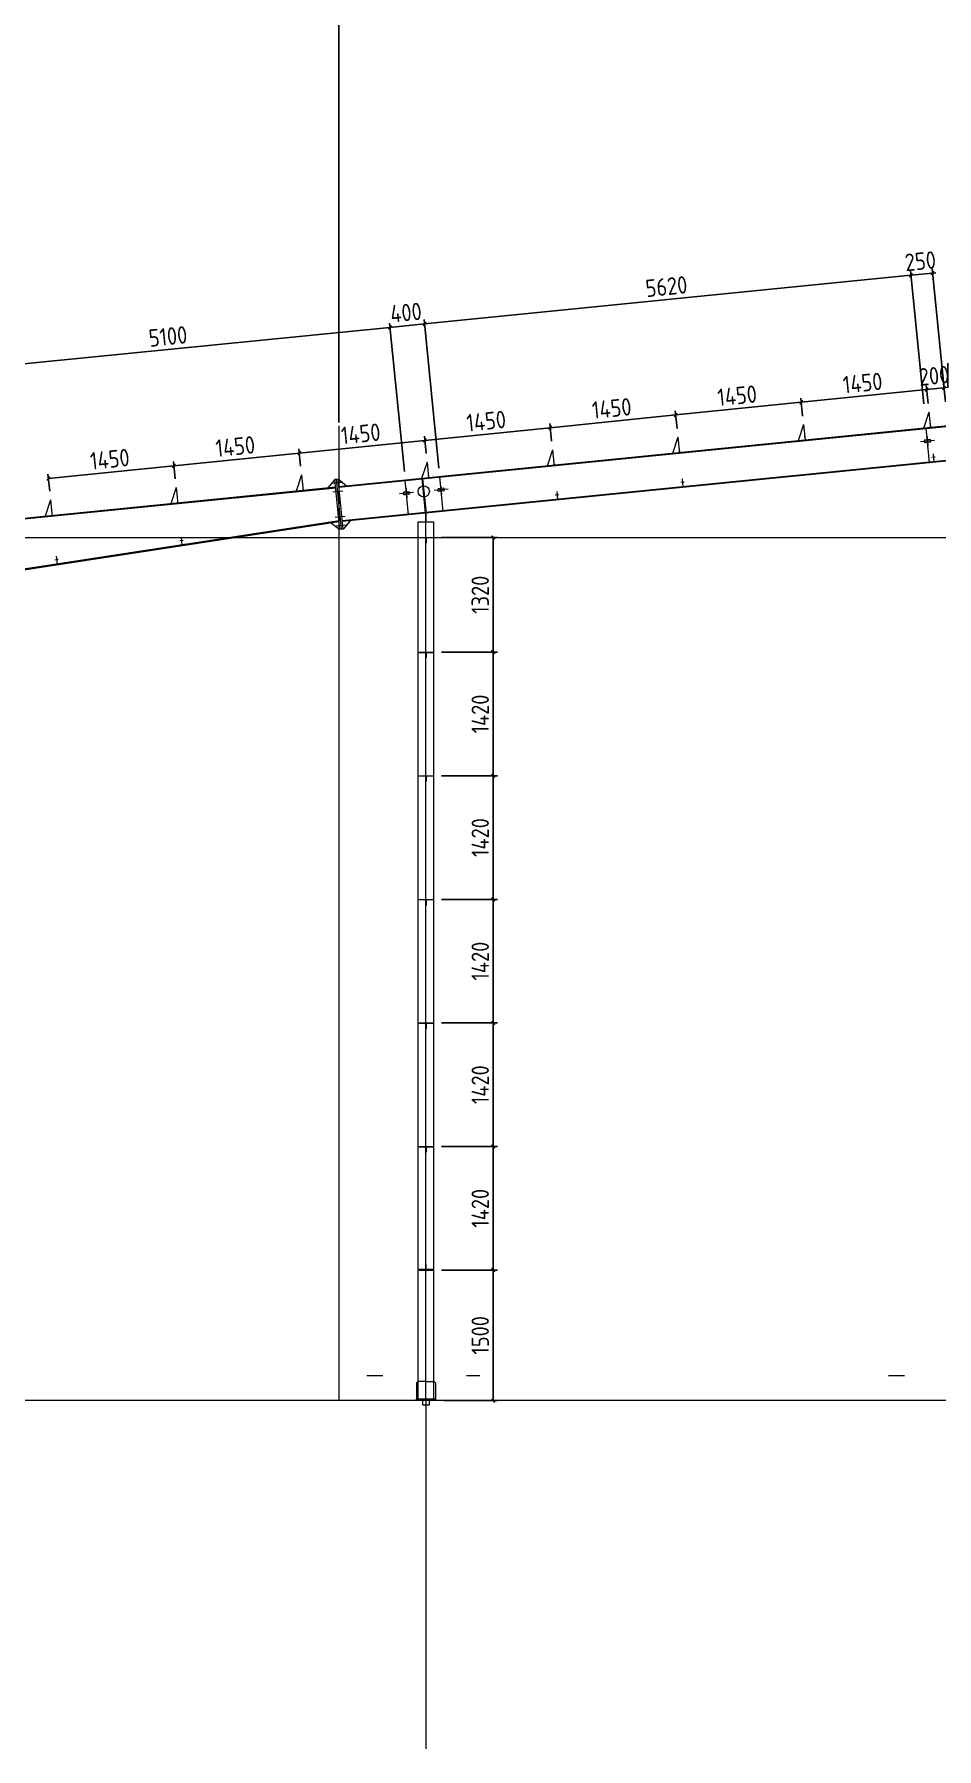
# Model space of a CAD drawing. Extents: x 485428 to 797698, y 56414 to 211814.
# Drawn here: x 643778 to 654155, y 126697 to 146398 of the extents above; entities that cross this region are included whole.
import ezdxf

# ---------------------------------------------------------------- set-up
doc = ezdxf.new("R2010")
doc.units = 0
doc.header["$LTSCALE"] = 1000
doc.header["$MEASUREMENT"] = 0
doc.layers.add('AXIS', color=3, linetype='Continuous')
doc.layers.add('DOTE', color=1, linetype='Continuous')
doc.styles.get("Standard").update_dxf_attribs({"font": 'gbenor.shx', "bigfont": 'gbcbig.shx'})
doc.dimstyles.get("Standard").update_dxf_attribs({"dimscale": 100, "dimtxt": 2, "dimasz": 0.4, "dimexe": 0.5, "dimexo": 1, "dimgap": 0.5, "dimtad": 1, "dimdec": 0, "dimzin": 0, "dimdsep": 46, "dimtxsty": 'Standard', "dimblk": 'ARCHTICK', "dimcen": 0.09, "dimadec": 0, "dimazin": 0, "dimtfac": 1, "dimtdec": 0, "dimtix": 1, "dimtmove": 2, "dimatfit": 3, "dimfxl": 1, "dimtolj": 1, "dimtzin": 0, "dimarcsym": 0})

# ---------------------------------------------------------------- blocks, each defined once
blk = doc.blocks.new('_ArchTick')
at = {"color": 0, "linetype": 'ByBlock', "const_width": 0.4}
blk.add_lwpolyline([(-0.5, -0.5), (0.5, 0.5)], dxfattribs=at)
blk = doc.blocks.new('*D119')
at = {"color": 3, "lineweight": -2}
for p, q in [((642282, 143597), (642282, 146907)), ((642282, 146857), (647282, 146857)), ((647282, 141938), (647282, 146907))]:
    blk.add_line(p, q, dxfattribs=at)
at = {"layer": 'Defpoints', "color": 0}
for p in [(647282, 146857), (642282, 143497), (647282, 141838)]:
    blk.add_point(p, dxfattribs=at)
at = {"color": 3, "lineweight": -2, "xscale": 40, "yscale": 40, "zscale": 40, "rotation": 180}
blk.add_blockref('_ArchTick', (642282, 146857), dxfattribs=at)
at = {"color": 3, "lineweight": -2, "xscale": 40, "yscale": 40, "zscale": 40}
blk.add_blockref('_ArchTick', (647282, 146857), dxfattribs=at)
at = {"color": 0, "lineweight": 15, "insert": (644782, 147007), "char_height": 200, "attachment_point": 5}
blk.add_mtext('\\A1;5000', dxfattribs=at)
blk = doc.blocks.new('*D113')
at = {"color": 3, "lineweight": -2}
for p, q in [((647282, 143597), (647282, 146907)), ((647282, 146857), (654282, 146857)), ((654282, 142087), (654282, 146907))]:
    blk.add_line(p, q, dxfattribs=at)
at = {"layer": 'Defpoints', "color": 0}
for p in [(654282, 146857), (647282, 143497), (654282, 141987)]:
    blk.add_point(p, dxfattribs=at)
at = {"color": 3, "lineweight": -2, "xscale": 40, "yscale": 40, "zscale": 40, "rotation": 180}
blk.add_blockref('_ArchTick', (647282, 146857), dxfattribs=at)
at = {"color": 3, "lineweight": -2, "xscale": 40, "yscale": 40, "zscale": 40}
blk.add_blockref('_ArchTick', (654282, 146857), dxfattribs=at)
at = {"color": 0, "lineweight": 15, "insert": (650782, 147007), "char_height": 200, "attachment_point": 5}
blk.add_mtext('\\A1;7000', dxfattribs=at)
blk = doc.blocks.new('*D130')
at = {"color": 0, "lineweight": -2}
for p, q in [((654039, 142315), (653999, 142311)), ((654055, 142155), (654034, 142364)), ((654238, 142335), (654039, 142315)), ((654254, 142176), (654233, 142384)), ((654238, 142335), (654278, 142339))]:
    blk.add_line(p, q, dxfattribs=at)
at = {"layer": 'Defpoints', "color": 0}
for p in [(654039, 142315), (654065, 142056), (654264, 142076)]:
    blk.add_point(p, dxfattribs=at)
at = {"color": 0, "lineweight": -2, "xscale": 40, "yscale": 40, "zscale": 40}
for p, rotation in [((654039, 142315), 5.777421643196451), ((654238, 142335), 185.7774216431964)]:
    blk.add_blockref('_ArchTick', p, dxfattribs=dict(at, rotation=rotation))
at = {"color": 0, "lineweight": 15, "insert": (654124, 142474), "char_height": 200, "attachment_point": 5, "rotation": 5.7774}
blk.add_mtext('\\A1;200', dxfattribs=at)
blk = doc.blocks.new('*D131')
at = {"color": 3, "lineweight": -2}
for p, q in [((654039, 142315), (652597, 142169)), ((654055, 142155), (654034, 142364)), ((652613, 142011), (652592, 142218))]:
    blk.add_line(p, q, dxfattribs=at)
at = {"layer": 'Defpoints', "color": 0}
for p in [(652597, 142169), (654065, 142056), (652623, 141912)]:
    blk.add_point(p, dxfattribs=at)
at = {"color": 3, "lineweight": -2, "xscale": 40, "yscale": 40, "zscale": 40}
for p, rotation in [((654039, 142315), 5.777421643196474), ((652597, 142169), 185.7774216431964)]:
    blk.add_blockref('_ArchTick', p, dxfattribs=dict(at, rotation=rotation))
at = {"color": 0, "lineweight": 15, "insert": (653303, 142391), "char_height": 200, "attachment_point": 5, "rotation": 5.7774}
blk.add_mtext('\\A1;1450', dxfattribs=at)
blk = doc.blocks.new('*D132')
at = {"color": 3, "lineweight": -2}
for p, q in [((651170, 141867), (651149, 142072)), ((652597, 142169), (651154, 142023)), ((652613, 142011), (652592, 142218))]:
    blk.add_line(p, q, dxfattribs=at)
at = {"layer": 'Defpoints', "color": 0}
for p in [(651154, 142023), (652623, 141912), (651180, 141768)]:
    blk.add_point(p, dxfattribs=at)
at = {"color": 3, "lineweight": -2, "xscale": 40, "yscale": 40, "zscale": 40}
for p, rotation in [((651154, 142023), 185.7774216431964), ((652597, 142169), 5.777421643196474)]:
    blk.add_blockref('_ArchTick', p, dxfattribs=dict(at, rotation=rotation))
at = {"color": 0, "lineweight": 15, "insert": (651860, 142245), "char_height": 200, "attachment_point": 5, "rotation": 5.7774}
blk.add_mtext('\\A1;1450', dxfattribs=at)
blk = doc.blocks.new('*D133')
at = {"color": 3, "lineweight": -2}
for p, q in [((651170, 141867), (651149, 142072)), ((649727, 141723), (649706, 141926)), ((651154, 142023), (649711, 141877))]:
    blk.add_line(p, q, dxfattribs=at)
at = {"layer": 'Defpoints', "color": 0}
for p in [(649711, 141877), (651180, 141768), (649737, 141623)]:
    blk.add_point(p, dxfattribs=at)
at = {"color": 3, "lineweight": -2, "xscale": 40, "yscale": 40, "zscale": 40}
for p, rotation in [((651154, 142023), 5.777421643196474), ((649711, 141877), 185.7774216431964)]:
    blk.add_blockref('_ArchTick', p, dxfattribs=dict(at, rotation=rotation))
at = {"color": 0, "lineweight": 15, "insert": (650418, 142099), "char_height": 200, "attachment_point": 5, "rotation": 5.7774}
blk.add_mtext('\\A1;1450', dxfattribs=at)
blk = doc.blocks.new('*D134')
at = {"color": 3, "lineweight": -2}
for p, q in [((649711, 141877), (648269, 141731)), ((649727, 141723), (649706, 141926)), ((648284, 141579), (648264, 141780))]:
    blk.add_line(p, q, dxfattribs=at)
at = {"layer": 'Defpoints', "color": 0}
for p in [(648269, 141731), (648294, 141479), (649737, 141623)]:
    blk.add_point(p, dxfattribs=at)
at = {"color": 3, "lineweight": -2, "xscale": 40, "yscale": 40, "zscale": 40}
for p, rotation in [((649711, 141877), 5.777421643196474), ((648269, 141731), 185.7774216431964)]:
    blk.add_blockref('_ArchTick', p, dxfattribs=dict(at, rotation=rotation))
at = {"color": 0, "lineweight": 15, "insert": (648975, 141953), "char_height": 200, "attachment_point": 5, "rotation": 5.7774}
blk.add_mtext('\\A1;1450', dxfattribs=at)
blk = doc.blocks.new('*D135')
at = {"color": 3, "lineweight": -2}
for p, q in [((648269, 141731), (646826, 141585)), ((648284, 141579), (648264, 141780)), ((646841, 141434), (646821, 141634))]:
    blk.add_line(p, q, dxfattribs=at)
at = {"layer": 'Defpoints', "color": 0}
for p in [(646826, 141585), (648294, 141479), (646851, 141335)]:
    blk.add_point(p, dxfattribs=at)
at = {"color": 3, "lineweight": -2, "xscale": 40, "yscale": 40, "zscale": 40}
for p, rotation in [((648269, 141731), 5.777421643196474), ((646826, 141585), 185.7774216431964)]:
    blk.add_blockref('_ArchTick', p, dxfattribs=dict(at, rotation=rotation))
at = {"color": 0, "lineweight": 15, "insert": (647532, 141807), "char_height": 200, "attachment_point": 5, "rotation": 5.7774}
blk.add_mtext('\\A1;1450', dxfattribs=at)
blk = doc.blocks.new('*D136')
at = {"color": 3, "lineweight": -2}
for p, q in [((645399, 141290), (645378, 141489)), ((646826, 141585), (645383, 141439)), ((646841, 141434), (646821, 141634))]:
    blk.add_line(p, q, dxfattribs=at)
at = {"layer": 'Defpoints', "color": 0}
for p in [(645383, 141439), (646851, 141335), (645409, 141190)]:
    blk.add_point(p, dxfattribs=at)
at = {"color": 3, "lineweight": -2, "xscale": 40, "yscale": 40, "zscale": 40}
for p, rotation in [((645383, 141439), 185.7774216431964), ((646826, 141585), 5.777421643196474)]:
    blk.add_blockref('_ArchTick', p, dxfattribs=dict(at, rotation=rotation))
at = {"color": 0, "lineweight": 15, "insert": (646090, 141661), "char_height": 200, "attachment_point": 5, "rotation": 5.7774}
blk.add_mtext('\\A1;1450', dxfattribs=at)
blk = doc.blocks.new('*D137')
at = {"color": 3, "lineweight": -2}
for p, q in [((645399, 141290), (645378, 141489)), ((643956, 141146), (643936, 141343)), ((645383, 141439), (643941, 141293))]:
    blk.add_line(p, q, dxfattribs=at)
at = {"layer": 'Defpoints', "color": 0}
for p in [(643941, 141293), (645409, 141190), (643966, 141046)]:
    blk.add_point(p, dxfattribs=at)
at = {"color": 3, "lineweight": -2, "xscale": 40, "yscale": 40, "zscale": 40}
for p, rotation in [((645383, 141439), 5.777421643196474), ((643941, 141293), 185.7774216431964)]:
    blk.add_blockref('_ArchTick', p, dxfattribs=dict(at, rotation=rotation))
at = {"color": 0, "lineweight": 15, "insert": (644647, 141515), "char_height": 200, "attachment_point": 5, "rotation": 5.7774}
blk.add_mtext('\\A1;1450', dxfattribs=at)
blk = doc.blocks.new('*D175')
at = {"color": 3, "lineweight": -2}
for p, q in [((653858, 143629), (653818, 143625)), ((654006, 142151), (653853, 143679)), ((654107, 143654), (653858, 143629)), ((654254, 142176), (654102, 143704)), ((654107, 143654), (654146, 143658))]:
    blk.add_line(p, q, dxfattribs=at)
at = {"layer": 'Defpoints', "color": 0}
for p in [(653858, 143629), (654016, 142051), (654264, 142076)]:
    blk.add_point(p, dxfattribs=at)
at = {"color": 3, "lineweight": -2, "xscale": 40, "yscale": 40, "zscale": 40}
for p, rotation in [((653858, 143629), 5.710593137491643), ((654107, 143654), 185.7105931374917)]:
    blk.add_blockref('_ArchTick', p, dxfattribs=dict(at, rotation=rotation))
at = {"color": 0, "lineweight": 15, "insert": (653967, 143791), "char_height": 200, "attachment_point": 5, "rotation": 5.7106}
blk.add_mtext('\\A1;250', dxfattribs=at)
blk = doc.blocks.new('*D176')
at = {"color": 3, "lineweight": -2}
for p, q in [((653858, 143629), (648266, 143070)), ((654006, 142151), (653853, 143679)), ((648432, 141412), (648261, 143120))]:
    blk.add_line(p, q, dxfattribs=at)
at = {"layer": 'Defpoints', "color": 0}
for p in [(648266, 143070), (654016, 142051), (648442, 141313)]:
    blk.add_point(p, dxfattribs=at)
at = {"color": 3, "lineweight": -2, "xscale": 40, "yscale": 40, "zscale": 40}
for p, rotation in [((653858, 143629), 5.710593137831088), ((648266, 143070), 185.7105931378311)]:
    blk.add_blockref('_ArchTick', p, dxfattribs=dict(at, rotation=rotation))
at = {"color": 0, "lineweight": 15, "insert": (651047, 143499), "char_height": 200, "attachment_point": 5, "rotation": 5.7106}
blk.add_mtext('\\A1;5620', dxfattribs=at)
blk = doc.blocks.new('*D177')
at = {"color": 3, "lineweight": -2}
for p, q in [((647868, 143030), (647828, 143026)), ((648034, 141373), (647863, 143080)), ((648266, 143070), (647868, 143030)), ((648432, 141412), (648261, 143120)), ((648266, 143070), (648306, 143074))]:
    blk.add_line(p, q, dxfattribs=at)
at = {"layer": 'Defpoints', "color": 0}
for p in [(647868, 143030), (648044, 141273), (648442, 141313)]:
    blk.add_point(p, dxfattribs=at)
at = {"color": 3, "lineweight": -2, "xscale": 40, "yscale": 40, "zscale": 40}
for p, rotation in [((647868, 143030), 5.710593137831085), ((648266, 143070), 185.7105931378311)]:
    blk.add_blockref('_ArchTick', p, dxfattribs=dict(at, rotation=rotation))
at = {"color": 0, "lineweight": 15, "insert": (648052, 143200), "char_height": 200, "attachment_point": 5, "rotation": 5.7106}
blk.add_mtext('\\A1;400', dxfattribs=at)
blk = doc.blocks.new('*D178')
at = {"color": 3, "lineweight": -2}
for p, q in [((647868, 143030), (642793, 142523)), ((648034, 141373), (647863, 143080)), ((642959, 140865), (642788, 142573))]:
    blk.add_line(p, q, dxfattribs=at)
at = {"layer": 'Defpoints', "color": 0}
for p in [(642793, 142523), (648044, 141273), (642969, 140766)]:
    blk.add_point(p, dxfattribs=at)
at = {"color": 3, "lineweight": -2, "xscale": 40, "yscale": 40, "zscale": 40}
for p, rotation in [((647868, 143030), 5.710593137831088), ((642793, 142523), 185.7105931378311)]:
    blk.add_blockref('_ArchTick', p, dxfattribs=dict(at, rotation=rotation))
at = {"color": 0, "lineweight": 15, "insert": (645316, 142926), "char_height": 200, "attachment_point": 5, "rotation": 5.7106}
blk.add_mtext('\\A1;5100', dxfattribs=at)
blk = doc.blocks.new('*D3359')
at = {"color": 3, "lineweight": -2}
for p, q in [((648462, 132197), (649106, 132197)), ((649056, 130697), (649056, 132197)), ((648492, 130697), (649106, 130697))]:
    blk.add_line(p, q, dxfattribs=at)
at = {"layer": 'Defpoints', "color": 0}
for p in [(648362, 132197), (649056, 132197), (648392, 130697)]:
    blk.add_point(p, dxfattribs=at)
at = {"color": 3, "lineweight": -2, "xscale": 40, "yscale": 40, "zscale": 40}
for p, rotation in [((649056, 132197), 90), ((649056, 130697), 270)]:
    blk.add_blockref('_ArchTick', p, dxfattribs=dict(at, rotation=rotation))
at = {"color": 0, "lineweight": 15, "insert": (648906, 131447), "char_height": 200, "attachment_point": 5, "rotation": 90}
blk.add_mtext('\\A1;1500', dxfattribs=at)
blk = doc.blocks.new('*D3360')
at = {"color": 3, "lineweight": -2}
for p, q in [((648462, 133617), (649106, 133617)), ((649056, 132197), (649056, 133617)), ((648462, 132197), (649106, 132197))]:
    blk.add_line(p, q, dxfattribs=at)
at = {"layer": 'Defpoints', "color": 0}
for p in [(648362, 133617), (649056, 133617), (648362, 132197)]:
    blk.add_point(p, dxfattribs=at)
at = {"color": 3, "lineweight": -2, "xscale": 40, "yscale": 40, "zscale": 40}
for p, rotation in [((649056, 133617), 90), ((649056, 132197), 270)]:
    blk.add_blockref('_ArchTick', p, dxfattribs=dict(at, rotation=rotation))
at = {"color": 0, "lineweight": 15, "insert": (648906, 132907), "char_height": 200, "attachment_point": 5, "rotation": 90}
blk.add_mtext('\\A1;1420', dxfattribs=at)
blk = doc.blocks.new('*D3361')
at = {"color": 3, "lineweight": -2}
for p, q in [((648462, 135037), (649106, 135037)), ((649056, 133617), (649056, 135037)), ((648462, 133617), (649106, 133617))]:
    blk.add_line(p, q, dxfattribs=at)
at = {"layer": 'Defpoints', "color": 0}
for p in [(648362, 135037), (649056, 135037), (648362, 133617)]:
    blk.add_point(p, dxfattribs=at)
at = {"color": 3, "lineweight": -2, "xscale": 40, "yscale": 40, "zscale": 40}
for p, rotation in [((649056, 135037), 90), ((649056, 133617), 270)]:
    blk.add_blockref('_ArchTick', p, dxfattribs=dict(at, rotation=rotation))
at = {"color": 0, "lineweight": 15, "insert": (648906, 134327), "char_height": 200, "attachment_point": 5, "rotation": 90}
blk.add_mtext('\\A1;1420', dxfattribs=at)
blk = doc.blocks.new('*D3362')
at = {"color": 3, "lineweight": -2}
for p, q in [((648462, 136457), (649106, 136457)), ((649056, 135037), (649056, 136457)), ((648462, 135037), (649106, 135037))]:
    blk.add_line(p, q, dxfattribs=at)
at = {"layer": 'Defpoints', "color": 0}
for p in [(648362, 136457), (649056, 136457), (648362, 135037)]:
    blk.add_point(p, dxfattribs=at)
at = {"color": 3, "lineweight": -2, "xscale": 40, "yscale": 40, "zscale": 40}
for p, rotation in [((649056, 136457), 90), ((649056, 135037), 270)]:
    blk.add_blockref('_ArchTick', p, dxfattribs=dict(at, rotation=rotation))
at = {"color": 0, "lineweight": 15, "insert": (648906, 135747), "char_height": 200, "attachment_point": 5, "rotation": 90}
blk.add_mtext('\\A1;1420', dxfattribs=at)
blk = doc.blocks.new('*D3363')
at = {"color": 3, "lineweight": -2}
for p, q in [((648462, 137877), (649106, 137877)), ((649056, 136457), (649056, 137877)), ((648462, 136457), (649106, 136457))]:
    blk.add_line(p, q, dxfattribs=at)
at = {"layer": 'Defpoints', "color": 0}
for p in [(648362, 137877), (649056, 137877), (648362, 136457)]:
    blk.add_point(p, dxfattribs=at)
at = {"color": 3, "lineweight": -2, "xscale": 40, "yscale": 40, "zscale": 40}
for p, rotation in [((649056, 137877), 90), ((649056, 136457), 270)]:
    blk.add_blockref('_ArchTick', p, dxfattribs=dict(at, rotation=rotation))
at = {"color": 0, "lineweight": 15, "insert": (648906, 137167), "char_height": 200, "attachment_point": 5, "rotation": 90}
blk.add_mtext('\\A1;1420', dxfattribs=at)
blk = doc.blocks.new('*D3364')
at = {"color": 3, "lineweight": -2}
for p, q in [((648462, 139297), (649106, 139297)), ((649056, 137877), (649056, 139297)), ((648462, 137877), (649106, 137877))]:
    blk.add_line(p, q, dxfattribs=at)
at = {"layer": 'Defpoints', "color": 0}
for p in [(648362, 139297), (649056, 139297), (648362, 137877)]:
    blk.add_point(p, dxfattribs=at)
at = {"color": 3, "lineweight": -2, "xscale": 40, "yscale": 40, "zscale": 40}
for p, rotation in [((649056, 139297), 90), ((649056, 137877), 270)]:
    blk.add_blockref('_ArchTick', p, dxfattribs=dict(at, rotation=rotation))
at = {"color": 0, "lineweight": 15, "insert": (648906, 138587), "char_height": 200, "attachment_point": 5, "rotation": 90}
blk.add_mtext('\\A1;1420', dxfattribs=at)
blk = doc.blocks.new('*D3365')
at = {"color": 3, "lineweight": -2}
for p, q in [((648462, 140617), (649106, 140617)), ((649056, 139297), (649056, 140617)), ((648462, 139297), (649106, 139297))]:
    blk.add_line(p, q, dxfattribs=at)
at = {"layer": 'Defpoints', "color": 0}
for p in [(648362, 140617), (649056, 140617), (648362, 139297)]:
    blk.add_point(p, dxfattribs=at)
at = {"color": 3, "lineweight": -2, "xscale": 40, "yscale": 40, "zscale": 40}
for p, rotation in [((649056, 140617), 90), ((649056, 139297), 270)]:
    blk.add_blockref('_ArchTick', p, dxfattribs=dict(at, rotation=rotation))
at = {"color": 0, "lineweight": 15, "insert": (648906, 139957), "char_height": 200, "attachment_point": 5, "rotation": 90}
blk.add_mtext('\\A1;1320', dxfattribs=at)

msp = doc.modelspace()

# ---------------------------------------------------------------- linework, layer by layer
at = {"color": 2, "lineweight": 15}
for p, q in [((654065.4, 142055.9), (654003.9, 141869.1)), ((654065.4, 142055.9), (654084.3, 141869.1)), ((652622.6, 141911.9), (652561.1, 141725.1)), ((652622.6, 141911.9), (652640.7, 141732.8)), ((654078.8, 141924.2), (654083.5, 141877.1)), ((651179.8, 141767.6), (651118.3, 141580.8)), ((651179.8, 141767.6), (651198.7, 141580.6)), ((652635.8, 141781.9), (652640.5, 141734.7)), ((648294.2, 141479), (648232.7, 141292.2)), ((648294.2, 141479), (648312.3, 141300)), ((649737, 141623.3), (649675.5, 141436.5)), ((649737, 141623.3), (649755.9, 141436.3)), ((649749.9, 141496.7), (649754.6, 141449.5)), ((651192.8, 141639.3), (651197.5, 141592.1)), ((654113.9, 141576.6), (654123, 141487.1)), ((646851.4, 141334.8), (646789.9, 141148)), ((646851.4, 141334.8), (646869.5, 141155.7)), ((647235.5, 141282.7), (647154.9, 141184.2)), ((647271.4, 141286.3), (647235.5, 141282.7)), ((647293.3, 140705.6), (647235.5, 141282.7)), ((647311.2, 140707.4), (647253.5, 141284.5)), ((647329.1, 140709.2), (647271.4, 141286.3)), ((647369.9, 141205.7), (647271.4, 141286.3)), ((648277.3, 140894.5), (648237.5, 141292.5)), ((648287.3, 140895.5), (648247.5, 141293.5)), ((648306.9, 141354.1), (648311.6, 141306.9)), ((651228.3, 141288.1), (651237.4, 141198.5)), ((645408.6, 141190.5), (645347.1, 141003.7)), ((645408.6, 141190.5), (645427.7, 141001.4)), ((647315.6, 141245.5), (647200.2, 141234)), ((647325.6, 141146), (647210.2, 141134.5)), ((649785.5, 141143.8), (649794.6, 141054.2)), ((643965.8, 141046.2), (643904.3, 140859.4)), ((643965.9, 141044.5), (643985.1, 140855.5)), ((648282.3, 140895), (648282.3, 140795)), ((647195.4, 140781.3), (647293.3, 140705.6)), ((647354.5, 140857.5), (647239, 140845.9)), ((647364.4, 140757.9), (647249, 140746.4)), ((647329.1, 140709.2), (647293.3, 140705.6)), ((647409.7, 140807.7), (647329.1, 140709.2)), ((645466.5, 140618.4), (645475.5, 140528.7)), ((648202.3, 140611), (648202.3, 140617)), ((648202.3, 140617), (648282.3, 140617)), ((648362.3, 140611), (648202.3, 140611)), ((648279.3, 140551), (648279.3, 140611)), ((648279.3, 140611), (648285.3, 140611)), ((648282.3, 140551), (648279.3, 140551)), ((648282.3, 140617), (648362.3, 140617)), ((648282.3, 140617), (648362.3, 140617)), ((648285.3, 140551), (648282.3, 140551)), ((648285.3, 140611), (648285.3, 140551)), ((648362.3, 140617), (648362.3, 140611)), ((644031.3, 140399), (644040.3, 140309.3)), ((648202.3, 139291), (648202.3, 139297)), ((648202.3, 139297), (648282.3, 139297)), ((648362.3, 139291), (648202.3, 139291)), ((648279.3, 139231), (648279.3, 139291)), ((648279.3, 139291), (648285.3, 139291)), ((648282.3, 139297), (648362.3, 139297)), ((648285.3, 139291), (648285.3, 139231)), ((648362.3, 139297), (648362.3, 139291)), ((648282.3, 139231), (648279.3, 139231)), ((648285.3, 139231), (648282.3, 139231)), ((648202.3, 137871), (648202.3, 137877)), ((648202.3, 137877), (648282.3, 137877)), ((648362.3, 137871), (648202.3, 137871)), ((648279.3, 137811), (648279.3, 137871)), ((648279.3, 137871), (648285.3, 137871)), ((648282.3, 137811), (648279.3, 137811)), ((648282.3, 137877), (648362.3, 137877)), ((648285.3, 137811), (648282.3, 137811)), ((648285.3, 137871), (648285.3, 137811)), ((648362.3, 137877), (648362.3, 137871)), ((648202.3, 136451), (648202.3, 136457)), ((648202.3, 136457), (648282.3, 136457)), ((648362.3, 136451), (648202.3, 136451)), ((648279.3, 136391), (648279.3, 136451)), ((648279.3, 136451), (648285.3, 136451)), ((648282.3, 136391), (648279.3, 136391)), ((648282.3, 136457), (648362.3, 136457)), ((648285.3, 136391), (648282.3, 136391)), ((648285.3, 136451), (648285.3, 136391)), ((648362.3, 136457), (648362.3, 136451)), ((648202.3, 135031), (648202.3, 135037)), ((648202.3, 135037), (648282.3, 135037)), ((648362.3, 135031), (648202.3, 135031)), ((648279.3, 134971), (648279.3, 135031)), ((648279.3, 135031), (648285.3, 135031)), ((648282.3, 134971), (648279.3, 134971)), ((648282.3, 135037), (648362.3, 135037)), ((648285.3, 134971), (648282.3, 134971)), ((648285.3, 135031), (648285.3, 134971)), ((648362.3, 135037), (648362.3, 135031)), ((648202.3, 133611), (648202.3, 133617)), ((648202.3, 133617), (648282.3, 133617)), ((648362.3, 133611), (648202.3, 133611)), ((648279.3, 133551), (648279.3, 133611)), ((648279.3, 133611), (648285.3, 133611)), ((648282.3, 133617), (648362.3, 133617)), ((648285.3, 133611), (648285.3, 133551)), ((648362.3, 133617), (648362.3, 133611)), ((648282.3, 133551), (648279.3, 133551)), ((648285.3, 133551), (648282.3, 133551)), ((648362.3, 132203), (648202.3, 132203)), ((648202.3, 132203), (648202.3, 132197)), ((648202.3, 132197), (648282.3, 132197)), ((648282.3, 132263), (648279.3, 132263)), ((648279.3, 132263), (648279.3, 132203)), ((648279.3, 132203), (648285.3, 132203)), ((648285.3, 132263), (648282.3, 132263)), ((648282.3, 132197), (648362.3, 132197)), ((648285.3, 132203), (648285.3, 132263)), ((648362.3, 132197), (648362.3, 132203)), ((648187.3, 130917), (648172.3, 130902)), ((648172.3, 130902), (648172.3, 130717)), ((648282.3, 130917), (648187.3, 130917)), ((648282.3, 130917), (648377.3, 130917)), ((648377.3, 130917), (648392.3, 130902)), ((648392.3, 130902), (648392.3, 130717)), ((648172.3, 130697), (648172.3, 130717)), ((648172.3, 130717), (648392.3, 130717)), ((648392.3, 130697), (648172.3, 130697)), ((648392.3, 130717), (648392.3, 130697))]:
    msp.add_line(p, q, dxfattribs=at)
at = {"lineweight": 15}
for p, q in [((654282.3, 141897), (647280.3, 141196.8)), ((654264.3, 141887.1), (647281.1, 141188.8)), ((654128.5, 141730.8), (653969.3, 141714.9)), ((654072.2, 141740.3), (654022.5, 141735.3)), ((654075.2, 141710.4), (654025.5, 141705.5)), ((654043.4, 141777.6), (654054.3, 141668.1)), ((654264.3, 141501.2), (647319.3, 140806.7)), ((654264.3, 141493.2), (647320.1, 140798.7)), ((654137.8, 141538.8), (654098, 141534.8)), ((647244.5, 141193.2), (642533.3, 140722.1)), ((647245.5, 141183.2), (642533.3, 140712)), ((648138, 141131.8), (647978.8, 141115.9)), ((648081.8, 141141.2), (648032.1, 141136.3)), ((648084.8, 141111.4), (648035, 141106.4)), ((648053, 141178.6), (648063.9, 141069.1)), ((648536, 141171.6), (648376.8, 141155.7)), ((648479.8, 141181), (648430.1, 141176.1)), ((648482.8, 141151.2), (648433.1, 141146.2)), ((648451, 141218.4), (648461.9, 141108.9)), ((649809.4, 141106), (649769.6, 141102)), ((651252.2, 141250.2), (651212.4, 141246.3)), ((647282.8, 140805), (642531.8, 140078.7)), ((647284.3, 140795.2), (642533.3, 140068.8)), ((648192.3, 140795), (648372.3, 140795)), ((642362.3, 140617), (666136.5, 140617)), ((645490.3, 140581.6), (645450.7, 140575.5)), ((644055.1, 140362.2), (644015.5, 140356.1)), ((647601.9, 130987.3), (647785.8, 130987.3)), ((648747.9, 130987.3), (648900.8, 130987.3)), ((653601.9, 130987.3), (653785.8, 130987.3)), ((666282.3, 130697), (622692.3, 130697))]:
    msp.add_line(p, q, dxfattribs=at)
at = {"color": 1, "lineweight": 15}
for p, q in [((654073.4, 141474.1), (654033.6, 141872.1)), ((648083.3, 140875.1), (648043.5, 141273.1)), ((648282.3, 140895), (648242.5, 141293)), ((648481.3, 140914.9), (648441.5, 141312.9)), ((648242.3, 130697), (648242.3, 130647)), ((648242.3, 130647), (648322.3, 130647)), ((648322.3, 130647), (648322.3, 130697))]:
    msp.add_line(p, q, dxfattribs=at)
at = {"lineweight": 15}
msp.add_circle((648257.4, 141144.1), 64.3, dxfattribs=at)
for centre, start, end in [((654024, 141720.4), 95.71059, 275.71059), ((654073.7, 141725.4), 275.71059, 95.71059), ((648033.6, 141121.3), 95.71059, 275.71059), ((648083.3, 141126.3), 275.71059, 95.71059), ((648431.6, 141161.1), 95.71059, 275.71059), ((648481.3, 141166.1), 275.71059, 95.71059)]:
    msp.add_arc(centre, 15, start, end, dxfattribs=at)
at = {"layer": 'AXIS', "lineweight": 15}
msp.add_line((648282.3, 130697), (648282.3, 126697), dxfattribs=at)
at = {"layer": 'DOTE', "lineweight": 15}
for p, q in [((647282.3, 130697), (647282.3, 141897)), ((648282.3, 130697), (648282.3, 140895))]:
    msp.add_line(p, q, dxfattribs=at)
at = {"layer": 'DOTE', "color": 0, "lineweight": 15}
for p, q in [((648192.3, 130717), (648192.3, 140795)), ((648372.3, 130717), (648372.3, 140795))]:
    msp.add_line(p, q, dxfattribs=at)

# ---------------------------------------------------------------- dimensions: what is measured, and where the dimension line sits
at = {"lineweight": 15}
for base, p1, p2, picture, middle in [((647282.3, 146857.4), (642282.3, 143497), (647282.3, 141838.3), '*D119', (644782.3, 147007.4)), ((654282.3, 146857.4), (647282.3, 143497), (654282.3, 141987), '*D113', (650782.3, 147007.4))]:
    dim = msp.add_linear_dim(base=base, p1=p1, p2=p2, dimstyle='Standard', override={"dimclrd": 3, "dimclre": 3}, dxfattribs=at)
    dim.commit()
    dim.dimension.update_dxf_attribs({"geometry": picture, "text_midpoint": middle})
dim = msp.add_aligned_dim(p1=(654264.4, 142076.1), p2=(654015.7, 142051.2), distance=-1586, dimstyle='Standard', override={"dimclrd": 3, "dimclre": 3}, dxfattribs=at)
dim.commit()
dim.dimension.update_dxf_attribs({"geometry": '*D175', "text_midpoint": (653967.3, 143791.1)})
for base, p1, p2, angle, picture, middle in [((648265.8, 143070.1), (654015.7, 142051.2), (648441.5, 141312.9), 5.71059, '*D176', (651046.9, 143499)), ((647867.8, 143030.3), (648441.5, 141312.9), (648043.5, 141273.1), 5.71059, '*D177', (648051.9, 143199.5)), ((642793.1, 142522.9), (648043.5, 141273.1), (642968.8, 140765.6), 5.71059, '*D178', (645315.5, 142925.9)), ((652596.6, 142168.6), (654065.4, 142055.9), (652622.6, 141911.9), 5.77742, '*D131', (653302.8, 142390.8)), ((649711.4, 141876.7), (651179.8, 141767.6), (649737, 141623.3), 5.77742, '*D133', (650417.6, 142098.9)), ((651154, 142022.6), (652622.6, 141911.9), (651179.8, 141767.6), 5.77742, '*D132', (651860.2, 142244.9)), ((648268.7, 141730.7), (649737, 141623.3), (648294.2, 141479), 5.77742, '*D134', (648974.9, 141952.9)), ((646826.1, 141584.7), (648294.2, 141479), (646851.4, 141334.8), 5.77742, '*D135', (647532.3, 141807)), ((643940.8, 141292.8), (645408.6, 141190.5), (643965.8, 141046.2), 5.77742, '*D137', (644647, 141515)), ((645383.5, 141438.8), (646851.4, 141334.8), (645408.6, 141190.5), 5.77742, '*D136', (646089.7, 141661)), ((649056.3, 140617), (648362.3, 139297), (648362.3, 140617), 90, '*D3365', (648906.3, 139957)), ((649056.3, 139297), (648362.3, 137877), (648362.3, 139297), 90, '*D3364', (648906.3, 138587)), ((649056.3, 137877), (648362.3, 136457), (648362.3, 137877), 90, '*D3363', (648906.3, 137167)), ((649056.3, 136457), (648362.3, 135037), (648362.3, 136457), 90, '*D3362', (648906.3, 135747)), ((649056.3, 135037), (648362.3, 133617), (648362.3, 135037), 90, '*D3361', (648906.3, 134327)), ((649056.3, 133617), (648362.3, 132197), (648362.3, 133617), 90, '*D3360', (648906.3, 132907)), ((649056.3, 132197), (648392.3, 130697), (648362.3, 132197), 90, '*D3359', (648906.3, 131447))]:
    dim = msp.add_linear_dim(base=base, p1=p1, p2=p2, angle=angle, dimstyle='Standard', override={"dimclrd": 3, "dimclre": 3}, dxfattribs=at)
    dim.commit()
    dim.dimension.update_dxf_attribs({"geometry": picture, "text_midpoint": middle})
dim = msp.add_aligned_dim(p1=(654264.4, 142076.1), p2=(654065.4, 142055.9), distance=-259.9, dimstyle='Standard', dxfattribs=at)
dim.commit()
dim.dimension.update_dxf_attribs({"geometry": '*D130', "text_midpoint": (654123.6, 142473.9)})

doc.saveas('drawing.dxf')
